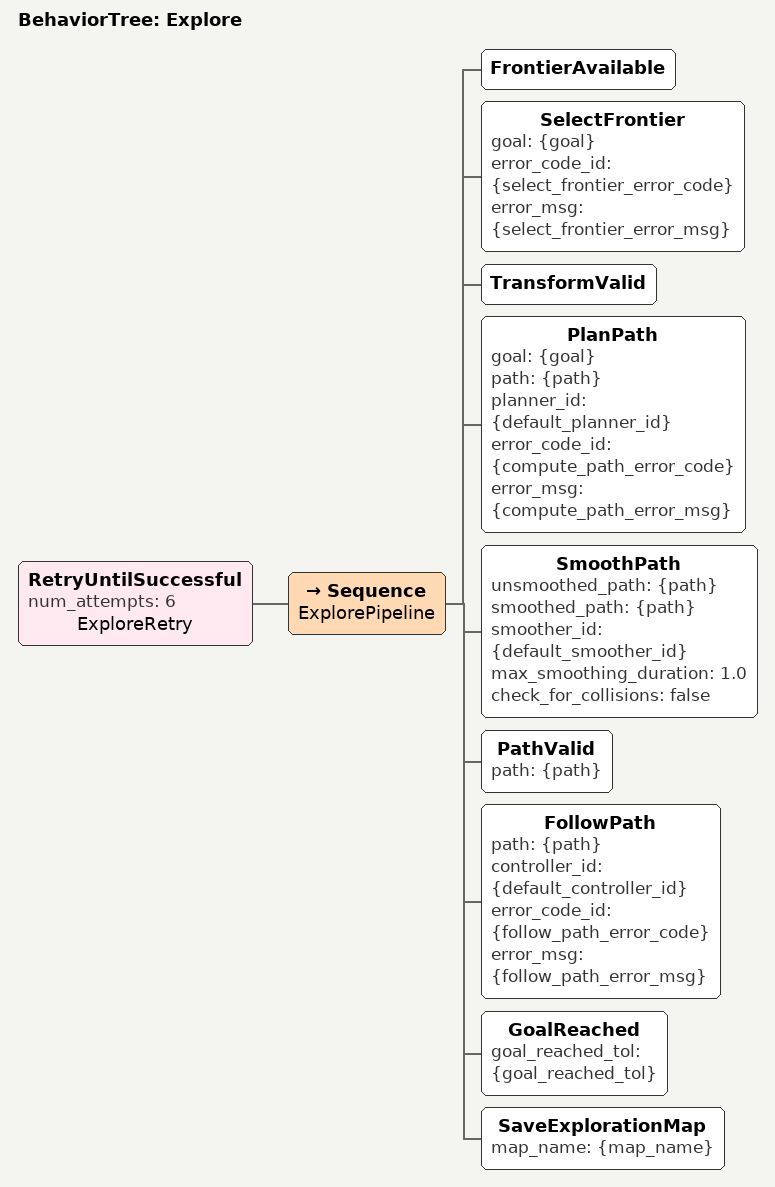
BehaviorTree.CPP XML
<!--
  Exploration BT: frontier select → navigate (planning/control RPC) → save checkpoint.
-->
<root BTCPP_format="4" main_tree_to_execute="Explore">
  <BehaviorTree ID="Explore">
    <RetryUntilSuccessful num_attempts="6" name="ExploreRetry">
      <Sequence name="ExplorePipeline">
        <FrontierAvailable/>
        <SelectFrontier goal="{goal}"
                        error_code_id="{select_frontier_error_code}"
                        error_msg="{select_frontier_error_msg}"/>
        <TransformValid/>
        <PlanPath goal="{goal}" path="{path}" planner_id="{default_planner_id}"
                        error_code_id="{compute_path_error_code}"
                        error_msg="{compute_path_error_msg}"/>
        <SmoothPath unsmoothed_path="{path}" smoothed_path="{path}"
                       smoother_id="{default_smoother_id}"
                       max_smoothing_duration="1.0" check_for_collisions="false"/>
        <PathValid path="{path}"/>
        <FollowPath path="{path}" controller_id="{default_controller_id}"
                       error_code_id="{follow_path_error_code}"
                       error_msg="{follow_path_error_msg}"/>
        <GoalReached goal_reached_tol="{goal_reached_tol}"/>
        <SaveExplorationMap map_name="{map_name}"/>
      </Sequence>
    </RetryUntilSuccessful>
  </BehaviorTree>
</root>
